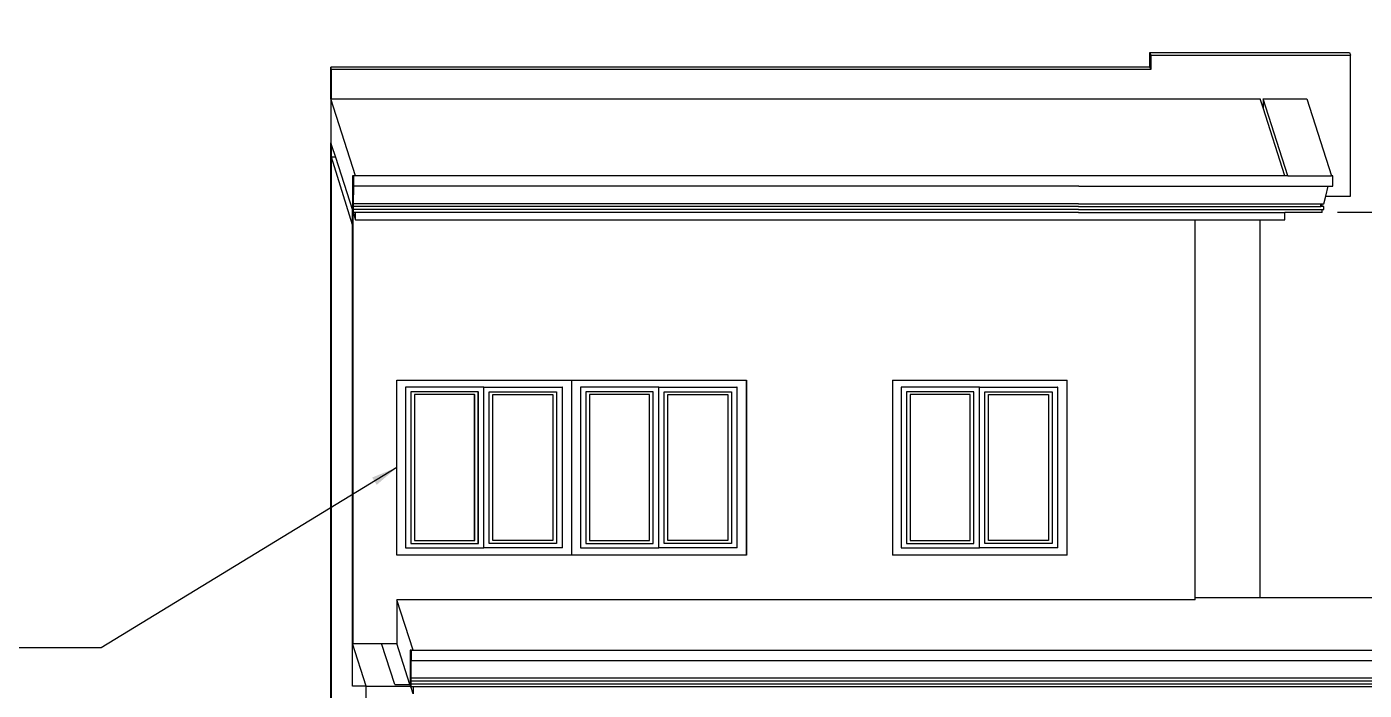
# Model space of a CAD drawing. Header units: inches. Extents: x 7263 to 14962, y 1317 to 2926.
# Drawn here: x 7447.91 to 7457.08, y 1509.7 to 1514.25 of the extents above; entities that cross this region are included whole.
import ezdxf

# ---------------------------------------------------------------- set-up
doc = ezdxf.new("R2010")
doc.units = ezdxf.units.IN
doc.header["$MEASUREMENT"] = 0
for name, color, linetype in [('Layer6', 6, 'Continuous'), ('Layer8', 8, 'Continuous'), ('text', 7, 'Continuous')]:
    doc.layers.add(name, color=color, linetype=linetype)
doc.styles.get("Standard").update_dxf_attribs({"font": ''})
doc.styles.get('Standard').set_extended_font_data('Tw Cen MT Condensed')
doc.dimstyles.get("Standard").update_dxf_attribs({"dimtxt": 0.2, "dimasz": 0.18, "dimexe": 0.18, "dimexo": 0.0625, "dimgap": 0.09, "dimtad": 0, "dimzin": 0, "dimdsep": 46, "dimtxsty": 'Standard', "dimblk": 'ARCHTICK', "dimcen": 0.09, "dimclrd": 8, "dimclre": 8, "dimclrt": 2, "dimadec": 0, "dimazin": 0, "dimtfac": 1, "dimtofl": 0, "dimtmove": 0, "dimatfit": 3, "dimfxl": 1, "dimtolj": 1, "dimtzin": 0, "dimarcsym": 0})

# ---------------------------------------------------------------- blocks, each defined once
blk = doc.blocks.new('_ArchTick')
at = {"color": 0, "linetype": 'ByBlock', "const_width": 0.15}
blk.add_lwpolyline([(-0.5, -0.5), (0.5, 0.5)], dxfattribs=at)

msp = doc.modelspace()

# ---------------------------------------------------------------- linework, layer by layer
at = {"layer": 'Layer8'}
msp.add_line((7456.8951, 1512.9735), (7468.3864, 1512.9735), dxfattribs=at)
at = {"layer": 'text'}
for p, q in [((7455.6094, 1513.9692), (7455.6094, 1514.0692)), ((7455.6094, 1514.0692), (7455.615, 1514.0517)), ((7455.6094, 1514.0692), (7456.9788, 1514.0692)), ((7455.615, 1514.0517), (7456.9845, 1514.0517)), ((7455.615, 1514.0517), (7455.615, 1513.9517)), ((7456.9788, 1514.0692), (7456.9845, 1514.0517)), ((7456.9845, 1513.0833), (7456.9845, 1514.0517)), ((7449.9916, 1513.7517), (7449.9916, 1513.9692)), ((7449.9973, 1513.9517), (7449.9916, 1513.9692)), ((7455.6094, 1513.9692), (7449.9916, 1513.9692)), ((7449.9973, 1513.7517), (7449.9973, 1513.9517)), ((7455.615, 1513.9517), (7449.9973, 1513.9517)), ((7455.6094, 1513.9692), (7455.615, 1513.9517)), ((7450.1616, 1513.2226), (7449.9908, 1513.7517)), ((7449.9908, 1513.7517), (7449.9908, 1513.4517)), ((7449.9908, 1513.7517), (7449.9916, 1513.7517)), ((7449.9916, 1513.7517), (7449.9973, 1513.7517)), ((7449.9973, 1513.7517), (7455.615, 1513.7517)), ((7455.615, 1513.7517), (7456.3647, 1513.7517)), ((7456.3847, 1513.6898), (7456.3647, 1513.7517)), ((7456.3847, 1513.7517), (7456.6846, 1513.7517)), ((7456.5555, 1513.2226), (7456.3847, 1513.7517)), ((7456.3847, 1513.7517), (7456.3847, 1513.6898)), ((7456.5355, 1513.2226), (7456.3847, 1513.6898)), ((7456.6846, 1513.7517), (7456.8554, 1513.2226)), ((7449.9908, 1513.4517), (7449.9916, 1513.4492)), ((7449.9916, 1506.5735), (7449.9916, 1513.4492)), ((7449.9916, 1513.4492), (7449.9973, 1513.4317)), ((7449.9973, 1513.3517), (7449.9973, 1513.4317)), ((7449.9973, 1513.4317), (7450.0231, 1513.3517)), ((7449.9973, 1506.5735), (7449.9973, 1513.3517)), ((7450.1405, 1512.8881), (7449.9973, 1513.3517)), ((7450.0231, 1513.3517), (7449.9973, 1513.3517)), ((7450.0231, 1513.3517), (7450.1405, 1512.9881)), ((7450.1409, 1513.2226), (7450.1415, 1513.2226)), ((7450.15, 1513.2226), (7450.1415, 1513.2226)), ((7450.1415, 1513.2226), (7450.1415, 1512.9849)), ((7450.15, 1513.1517), (7450.15, 1513.2226)), ((7450.1616, 1513.2226), (7450.15, 1513.2226)), ((7455.1223, 1513.2226), (7450.1616, 1513.2226)), ((7456.5355, 1513.2226), (7455.1223, 1513.2226)), ((7456.5555, 1513.2226), (7456.5355, 1513.2226)), ((7456.5555, 1513.2226), (7456.8554, 1513.2226)), ((7456.8644, 1513.2226), (7456.8554, 1513.2226)), ((7456.8644, 1513.1517), (7456.8644, 1513.2226)), ((7450.1482, 1513.0327), (7450.1491, 1513.1517)), ((7450.1491, 1513.1517), (7450.15, 1513.1517)), ((7455.1214, 1513.1517), (7450.15, 1513.1517)), ((7455.1223, 1513.1517), (7456.8326, 1513.1517)), ((7456.8145, 1513.0833), (7456.8326, 1513.1517)), ((7456.8326, 1513.1517), (7456.8644, 1513.1517)), ((7450.1477, 1513.0327), (7450.1482, 1513.0327)), ((7450.1477, 1513.0127), (7450.1477, 1513.0327)), ((7455.12, 1513.0327), (7450.1482, 1513.0327)), ((7455.1205, 1513.0327), (7456.7807, 1513.0327)), ((7456.7807, 1513.0127), (7456.7807, 1513.0327)), ((7456.7807, 1513.0327), (7456.7872, 1513.0327)), ((7456.7937, 1513.0127), (7456.7872, 1513.0327)), ((7456.7872, 1513.0327), (7456.8012, 1513.0327)), ((7456.8012, 1513.0327), (7456.8145, 1513.0833)), ((7456.8145, 1513.0833), (7456.9845, 1513.0833)), ((7450.1405, 1512.9881), (7450.1415, 1512.9849)), ((7450.1405, 1512.8881), (7450.1405, 1512.9881)), ((7450.1415, 1512.9849), (7450.1415, 1512.9726)), ((7450.1415, 1512.9726), (7450.1447, 1512.9726)), ((7450.1447, 1510.0169), (7450.1447, 1512.9726)), ((7450.1447, 1512.9726), (7450.1454, 1512.9726)), ((7450.1454, 1512.9726), (7450.1616, 1512.9226)), ((7450.1454, 1512.9726), (7450.1479, 1512.9726)), ((7450.1482, 1513.0127), (7450.1477, 1513.0127)), ((7450.1479, 1512.9927), (7450.1482, 1512.9927)), ((7450.1479, 1512.9726), (7450.1479, 1512.9927)), ((7450.1616, 1512.9726), (7450.1479, 1512.9726)), ((7450.1482, 1512.9927), (7450.1482, 1513.0127)), ((7455.12, 1513.0127), (7450.1482, 1513.0127)), ((7455.1203, 1512.9927), (7450.1482, 1512.9927)), ((7450.1616, 1512.9226), (7450.1616, 1512.9726)), ((7455.1203, 1512.9726), (7450.1616, 1512.9726)), ((7455.1203, 1512.9726), (7456.5355, 1512.9726)), ((7455.1205, 1513.0127), (7456.7807, 1513.0127)), ((7455.1205, 1512.9927), (7456.7909, 1512.9927)), ((7456.5355, 1512.9226), (7456.5355, 1512.9726)), ((7456.7909, 1512.9726), (7456.5355, 1512.9726)), ((7456.7937, 1513.0127), (7456.7807, 1513.0127)), ((7456.7909, 1512.9726), (7456.7909, 1512.9927)), ((7456.7909, 1512.9927), (7456.8012, 1512.9927)), ((7456.8012, 1513.0127), (7456.7937, 1513.0127)), ((7456.8012, 1512.9927), (7456.8012, 1513.0127)), ((7450.1405, 1510.0169), (7450.1405, 1512.8881)), ((7450.1616, 1512.9226), (7455.9189, 1512.9226)), ((7455.9189, 1510.3301), (7455.9189, 1512.9226)), ((7455.9189, 1512.9226), (7456.3647, 1512.9226)), ((7456.3647, 1510.3301), (7456.3647, 1512.9226)), ((7456.3647, 1512.9226), (7456.5355, 1512.9226)), ((7450.4446, 1510.6235), (7450.4446, 1511.8235)), ((7450.4446, 1511.8235), (7451.642, 1511.8235)), ((7450.5049, 1511.7735), (7450.5049, 1510.6735)), ((7451.0411, 1511.7735), (7450.5049, 1511.7735)), ((7451.0411, 1511.7735), (7451.5775, 1511.7735)), ((7451.0411, 1510.6735), (7451.0411, 1511.7735)), ((7451.5775, 1511.7735), (7451.5775, 1510.6735)), ((7451.5795, 1511.7735), (7451.5775, 1511.7735)), ((7451.5795, 1510.6735), (7451.5795, 1511.7735)), ((7451.642, 1511.8235), (7451.642, 1510.6235)), ((7451.642, 1511.8235), (7452.8415, 1511.8235)), ((7451.7045, 1511.7735), (7451.7045, 1510.6735)), ((7452.2406, 1511.7735), (7451.7045, 1511.7735)), ((7452.2406, 1511.7735), (7452.7771, 1511.7735)), ((7452.2406, 1510.6735), (7452.2406, 1511.7735)), ((7452.7771, 1511.7735), (7452.7771, 1510.6735)), ((7452.779, 1511.7735), (7452.7771, 1511.7735)), ((7452.779, 1510.6735), (7452.779, 1511.7735)), ((7452.8415, 1510.6235), (7452.8415, 1511.8235)), ((7452.8415, 1511.8235), (7452.8436, 1511.8235)), ((7452.8436, 1511.8235), (7452.8436, 1510.6235)), ((7453.8432, 1511.8235), (7453.8432, 1510.6235)), ((7453.8432, 1511.8235), (7455.0406, 1511.8235)), ((7453.9036, 1511.7735), (7453.9036, 1510.6735)), ((7454.4397, 1511.7735), (7453.9036, 1511.7735)), ((7454.4397, 1511.7735), (7454.9762, 1511.7735)), ((7454.4397, 1510.6735), (7454.4397, 1511.7735)), ((7454.9762, 1511.7735), (7454.9762, 1510.6735)), ((7454.9782, 1511.7735), (7454.9762, 1511.7735)), ((7454.9782, 1510.6735), (7454.9782, 1511.7735)), ((7455.0406, 1510.6235), (7455.0406, 1511.8235)), ((7455.0427, 1511.8235), (7455.0406, 1511.8235)), ((7455.0427, 1510.6235), (7455.0427, 1511.8235)), ((7450.5413, 1511.7435), (7450.5413, 1510.7035)), ((7451.0033, 1511.7435), (7450.5413, 1511.7435)), ((7450.566, 1511.7235), (7450.566, 1510.7235)), ((7450.9778, 1511.7235), (7450.566, 1511.7235)), ((7450.9778, 1510.7235), (7450.9778, 1511.7235)), ((7450.9778, 1511.7235), (7450.9783, 1511.7235)), ((7450.9783, 1510.7235), (7450.9783, 1511.7235)), ((7451.0033, 1511.7435), (7451.0036, 1511.7435)), ((7451.0033, 1510.7035), (7451.0033, 1511.7435)), ((7451.0036, 1510.7035), (7451.0036, 1511.7435)), ((7451.0777, 1511.7435), (7451.5398, 1511.7435)), ((7451.0777, 1510.7035), (7451.0777, 1511.7435)), ((7451.1024, 1510.7235), (7451.1024, 1511.7235)), ((7451.1024, 1511.7235), (7451.5142, 1511.7235)), ((7451.5142, 1511.7235), (7451.5142, 1510.7235)), ((7451.5142, 1511.7235), (7451.5148, 1511.7235)), ((7451.5148, 1511.7235), (7451.5148, 1510.7235)), ((7451.5398, 1511.7435), (7451.5398, 1510.7035)), ((7451.5398, 1511.7435), (7451.54, 1511.7435)), ((7451.54, 1511.7435), (7451.54, 1510.7035)), ((7451.7408, 1511.7435), (7451.7408, 1510.7035)), ((7452.2028, 1511.7435), (7451.7408, 1511.7435)), ((7451.7655, 1511.7235), (7451.7655, 1510.7235)), ((7452.1773, 1511.7235), (7451.7655, 1511.7235)), ((7452.1773, 1510.7235), (7452.1773, 1511.7235)), ((7452.1773, 1511.7235), (7452.1779, 1511.7235)), ((7452.1779, 1510.7235), (7452.1779, 1511.7235)), ((7452.2028, 1511.7435), (7452.2031, 1511.7435)), ((7452.2028, 1510.7035), (7452.2028, 1511.7435)), ((7452.2031, 1510.7035), (7452.2031, 1511.7435)), ((7452.2773, 1511.7435), (7452.7393, 1511.7435)), ((7452.2773, 1510.7035), (7452.2773, 1511.7435)), ((7452.302, 1510.7235), (7452.302, 1511.7235)), ((7452.302, 1511.7235), (7452.7137, 1511.7235)), ((7452.7137, 1511.7235), (7452.7137, 1510.7235)), ((7452.7137, 1511.7235), (7452.7143, 1511.7235)), ((7452.7143, 1511.7235), (7452.7143, 1510.7235)), ((7452.7393, 1511.7435), (7452.7393, 1510.7035)), ((7452.7393, 1511.7435), (7452.7396, 1511.7435)), ((7452.7396, 1511.7435), (7452.7396, 1510.7035)), ((7453.9399, 1511.7435), (7453.9399, 1510.7035)), ((7454.402, 1511.7435), (7453.9399, 1511.7435)), ((7453.9646, 1511.7235), (7453.9646, 1510.7235)), ((7454.3764, 1511.7235), (7453.9646, 1511.7235)), ((7454.3764, 1510.7235), (7454.3764, 1511.7235)), ((7454.3764, 1511.7235), (7454.377, 1511.7235)), ((7454.377, 1510.7235), (7454.377, 1511.7235)), ((7454.402, 1511.7435), (7454.4023, 1511.7435)), ((7454.402, 1510.7035), (7454.402, 1511.7435)), ((7454.4023, 1510.7035), (7454.4023, 1511.7435)), ((7454.4764, 1511.7435), (7454.9384, 1511.7435)), ((7454.4764, 1510.7035), (7454.4764, 1511.7435)), ((7454.5011, 1510.7235), (7454.5011, 1511.7235)), ((7454.5011, 1511.7235), (7454.9129, 1511.7235)), ((7454.9129, 1511.7235), (7454.9129, 1510.7235)), ((7454.9129, 1511.7235), (7454.9134, 1511.7235)), ((7454.9134, 1511.7235), (7454.9134, 1510.7235)), ((7454.9384, 1511.7435), (7454.9384, 1510.7035)), ((7454.9384, 1511.7435), (7454.9387, 1511.7435)), ((7454.9387, 1511.7435), (7454.9387, 1510.7035)), ((7450.5049, 1510.6735), (7451.0411, 1510.6735)), ((7450.5413, 1510.7035), (7451.0033, 1510.7035)), ((7450.566, 1510.7235), (7450.9778, 1510.7235)), ((7450.9778, 1510.7235), (7450.9783, 1510.7235)), ((7451.0033, 1510.7035), (7451.0036, 1510.7035)), ((7451.5775, 1510.6735), (7451.0411, 1510.6735)), ((7451.5398, 1510.7035), (7451.0777, 1510.7035)), ((7451.5142, 1510.7235), (7451.1024, 1510.7235)), ((7451.5148, 1510.7235), (7451.5142, 1510.7235)), ((7451.54, 1510.7035), (7451.5398, 1510.7035)), ((7451.5795, 1510.6735), (7451.5775, 1510.6735)), ((7451.7045, 1510.6735), (7452.2406, 1510.6735)), ((7451.7408, 1510.7035), (7452.2028, 1510.7035)), ((7451.7655, 1510.7235), (7452.1773, 1510.7235)), ((7452.1773, 1510.7235), (7452.1779, 1510.7235)), ((7452.2028, 1510.7035), (7452.2031, 1510.7035)), ((7452.7771, 1510.6735), (7452.2406, 1510.6735)), ((7452.7393, 1510.7035), (7452.2773, 1510.7035)), ((7452.7137, 1510.7235), (7452.302, 1510.7235)), ((7452.7143, 1510.7235), (7452.7137, 1510.7235)), ((7452.7396, 1510.7035), (7452.7393, 1510.7035)), ((7452.779, 1510.6735), (7452.7771, 1510.6735)), ((7453.9036, 1510.6735), (7454.4397, 1510.6735)), ((7453.9399, 1510.7035), (7454.402, 1510.7035)), ((7453.9646, 1510.7235), (7454.3764, 1510.7235)), ((7454.3764, 1510.7235), (7454.377, 1510.7235)), ((7454.402, 1510.7035), (7454.4023, 1510.7035)), ((7454.9762, 1510.6735), (7454.4397, 1510.6735)), ((7454.9384, 1510.7035), (7454.4764, 1510.7035)), ((7454.9129, 1510.7235), (7454.5011, 1510.7235)), ((7454.9134, 1510.7235), (7454.9129, 1510.7235)), ((7454.9387, 1510.7035), (7454.9384, 1510.7035)), ((7454.9782, 1510.6735), (7454.9762, 1510.6735)), ((7451.642, 1510.6235), (7450.4446, 1510.6235)), ((7452.8415, 1510.6235), (7451.642, 1510.6235)), ((7452.8436, 1510.6235), (7452.8415, 1510.6235)), ((7455.0406, 1510.6235), (7453.8432, 1510.6235)), ((7455.0427, 1510.6235), (7455.0406, 1510.6235)), ((7450.5556, 1509.9712), (7450.444, 1510.3169)), ((7455.9189, 1510.3169), (7450.444, 1510.3169)), ((7450.444, 1510.3169), (7450.444, 1510.0169)), ((7455.9189, 1510.3169), (7455.9189, 1510.3301)), ((7456.3647, 1510.3301), (7455.9189, 1510.3301)), ((7458.8592, 1510.3301), (7455.9189, 1510.3301)), ((7458.8397, 1510.3301), (7456.3647, 1510.3301)), ((7450.2351, 1509.7235), (7450.1404, 1510.0169)), ((7450.1404, 1509.7235), (7450.1404, 1510.0169)), ((7450.1404, 1510.0169), (7450.1405, 1510.0169)), ((7450.1405, 1510.0169), (7450.1447, 1510.0169)), ((7450.1447, 1510.0169), (7450.444, 1510.0169)), ((7450.4308, 1509.7366), (7450.3403, 1510.0169)), ((7450.5345, 1509.7366), (7450.444, 1510.0169)), ((7450.5356, 1509.9712), (7450.5362, 1509.9712)), ((7450.5447, 1509.9712), (7450.5362, 1509.9712)), ((7450.5362, 1509.9712), (7450.5362, 1509.7313)), ((7450.5447, 1509.9002), (7450.5447, 1509.9712)), ((7450.5447, 1509.9712), (7450.5556, 1509.9712)), ((7450.5556, 1509.9712), (7458.9556, 1509.9712)), ((7450.5429, 1509.7812), (7450.5438, 1509.9002)), ((7450.5438, 1509.9002), (7450.5447, 1509.9002)), ((7450.5447, 1509.9002), (7459.2526, 1509.9002)), ((7450.4308, 1509.7366), (7450.5345, 1509.7366)), ((7450.5362, 1509.7313), (7450.5345, 1509.7366)), ((7450.5362, 1509.7313), (7450.5362, 1509.7235)), ((7450.5424, 1509.7612), (7450.5424, 1509.7812)), ((7450.5424, 1509.7812), (7450.5429, 1509.7812)), ((7450.5429, 1509.7612), (7450.5424, 1509.7612)), ((7450.5426, 1509.7212), (7450.5426, 1509.7412)), ((7450.5426, 1509.7412), (7450.5429, 1509.7412)), ((7450.5429, 1509.7812), (7459.2007, 1509.7812)), ((7450.5429, 1509.7412), (7450.5429, 1509.7612)), ((7450.5429, 1509.7612), (7459.2007, 1509.7612)), ((7450.5429, 1509.7412), (7459.211, 1509.7412)), ((7450.1404, 1509.7235), (7450.1398, 1509.7235)), ((7450.2351, 1509.7235), (7450.1404, 1509.7235)), ((7450.2351, 1509.7235), (7450.4351, 1509.7235)), ((7450.2351, 1508.7435), (7450.2351, 1509.7235)), ((7450.4351, 1509.7235), (7450.5362, 1509.7235)), ((7450.5362, 1509.7235), (7450.5362, 1509.7212)), ((7450.5362, 1509.7212), (7450.5395, 1509.7212)), ((7450.5556, 1509.6712), (7450.5395, 1509.7212)), ((7450.5395, 1509.7212), (7450.5426, 1509.7212)), ((7450.5426, 1509.7212), (7450.5556, 1509.7212)), ((7450.5556, 1509.7212), (7450.5556, 1509.6712)), ((7450.5556, 1509.7212), (7458.9556, 1509.7212))]:
    msp.add_line(p, q, dxfattribs=at)

# ---------------------------------------------------------------- leaders
at = {"layer": 'Layer6', "annotation_type": 0, "has_hookline": 1, "hookline_direction": 1, "text_width": 0.181}
for points in [[(7457.7648, 1509.3852), (7457.7648, 1515.8707), (7447.1387, 1515.8707)], [(7450.4446, 1511.2235), (7448.4165, 1509.9867), (7446.6756, 1509.9867)]]:
    msp.add_leader(points, dimstyle='Standard', dxfattribs=at)

doc.saveas('drawing.dxf')
